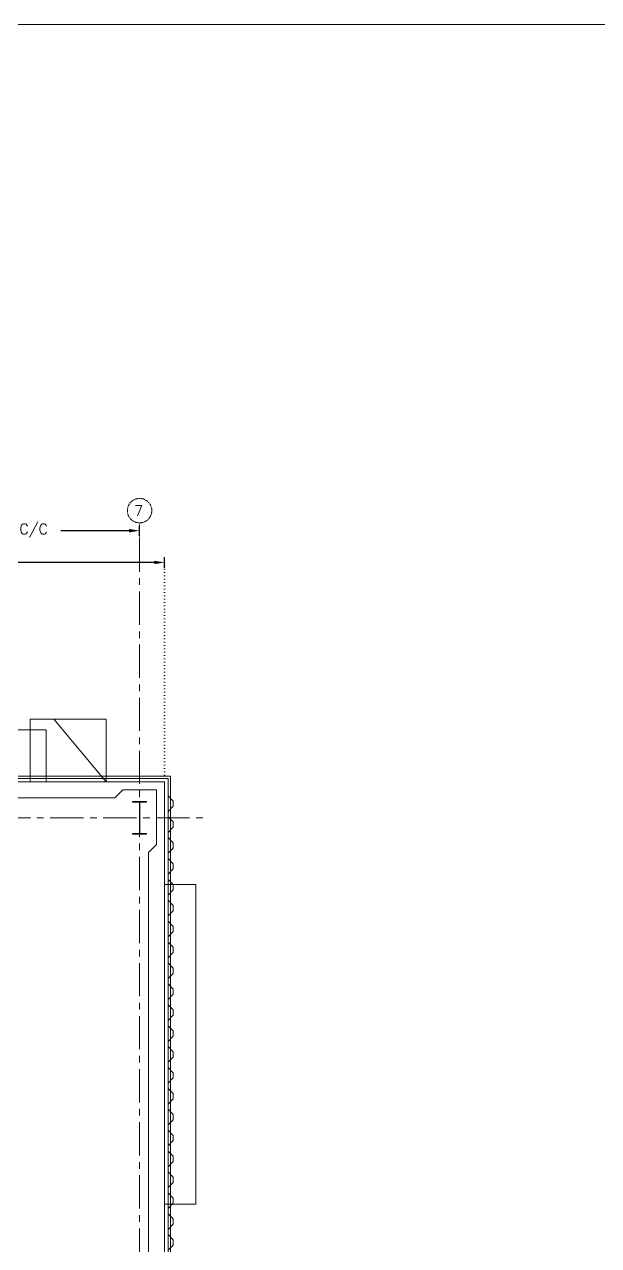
# Model space of a CAD drawing. Header units: millimetres. Extents: x 5227 to 261376, y 53707 to 123566.
# Drawn here: x 124398 to 132644, y 106031 to 123566 of the extents above; entities that cross this region are included whole.
import ezdxf

# ---------------------------------------------------------------- set-up
doc = ezdxf.new("R2010")
doc.units = ezdxf.units.MM
doc.header["$PDMODE"] = 35
doc.header["$PDSIZE"] = -10
doc.linetypes.add('CENTERX2', pattern=[101.6, 63.5, -12.7, 12.7, -12.7])
doc.linetypes.add('DOT', pattern=[6.35, 0, -6.35])
doc.layers.get('0').update_dxf_attribs({"lineweight": 0})
doc.layers.get('Defpoints').update_dxf_attribs({"lineweight": 0})
for name, color, linetype, lineweight in [('PV_DIMENTION_MAIN_ROMAND', 7, 'Continuous', 0), ('PV_DIMENTION_SECOND_ROMANS', 7, 'Continuous', 0), ('PV_DOTED LINE', 252, 'DOT', 0), ('PV_EXTRA_LINE', 252, 'Continuous', 0), ('PV_GRID MARKING', 252, 'Continuous', 0), ('PV_MASONRY', 10, 'Continuous', 0), ('PV_SLAB_LINE', 30, 'Continuous', 0), ('PV_STEEL LINE', 7, 'Continuous', 0), ('PV_STEEL_I SECTION', 5, 'Continuous', 0), ('PV_TEXT_ROMANS', 7, 'Continuous', 0)]:
    doc.layers.add(name, color=color, linetype=linetype, lineweight=lineweight)
doc.layers.add('PV_GRID_LINE', color=252, linetype='CENTERX2', lineweight=0, transparency=0.5)
doc.styles.add('PV_ROMAND', font='romand.shx')
doc.styles.add('PV_ROMANS', font='romans.shx')
doc.dimstyles.new('PV_1-75_MM_FOOT', dxfattribs={"dimscale": 75, "dimtxt": 2, "dimasz": 2, "dimexe": 1, "dimexo": 0.625, "dimtad": 0, "dimdec": 0, "dimdsep": 46, "dimtxsty": 'PV_ROMAND', "dimcen": 2.5, "dimadec": 0, "dimazin": 0, "dimtfac": 1, "dimtdec": 0, "dimtmove": 1, "dimatfit": 2, "dimfxl": 1, "dimfxlon": 1, "dimarcsym": 0})

# ---------------------------------------------------------------- blocks, each defined once
blk = doc.blocks.new('*U327')
at = {"color": 7}
blk.add_circle((0, 234), 234, dxfattribs=at)
at = {"layer": 'PV_EXTRA_LINE', "linetype": 'CENTERX2', "ltscale": 10}
blk.add_line((0, -300), (0, -34227), dxfattribs=at)
at = {"layer": 'PV_GRID MARKING', "color": 7, "const_width": 10}
blk.add_lwpolyline([(0, 0), (0, -300)], dxfattribs=at)
at = {"layer": 'PV_TEXT_ROMANS', "color": 7, "style": 'PV_ROMANS'}
blk.add_attdef('1', (-101, 132), '', height=200, dxfattribs=at)
blk = doc.blocks.new('*U328')
at = {"layer": 'PV_EXTRA_LINE', "linetype": 'CENTERX2', "ltscale": 10}
blk.add_line((0, -300), (0, -46971), dxfattribs=at)
at = {"layer": 'PV_TEXT_ROMANS', "color": 7, "style": 'PV_ROMANS'}
blk.add_attdef('1', (-80, 132), '', height=200, dxfattribs=at)
blk = doc.blocks.new('*D337')
at = {"layer": 'Defpoints', "color": 0, "transparency": 16777216}
for p in [(126052, 116296), (121389, 116184), (126052, 114902)]:
    blk.add_point(p, dxfattribs=at)
at = {"layer": 'PV_DIMENTION_SECOND_ROMANS', "color": 0, "lineweight": -2, "transparency": 16777216}
for p, q in [((121389, 116231), (121389, 116371)), ((121539, 116296), (122520, 116296)), ((125902, 116296), (124921, 116296)), ((126052, 116221), (126052, 116371))]:
    blk.add_line(p, q, dxfattribs=at)
at = {"layer": 'PV_DIMENTION_SECOND_ROMANS', "color": 0, "transparency": 16777216}
for points in [[(121539, 116321), (121539, 116271), (121389, 116296)], [(125902, 116271), (125902, 116321), (126052, 116296)]]:
    blk.add_solid(points, dxfattribs=at)
at = {"layer": 'PV_DIMENTION_SECOND_ROMANS', "color": 0, "transparency": 16777216, "insert": (123721, 116296), "char_height": 150, "attachment_point": 5, "style": 'PV_ROMAND'}
blk.add_mtext('4663 [15\'-4"] C/C', dxfattribs=at)
blk = doc.blocks.new('*D338')
at = {"layer": 'Defpoints', "color": 0, "transparency": 16777216}
for p in [(126412, 115840), (94112, 112689), (126412, 112689)]:
    blk.add_point(p, dxfattribs=at)
at = {"layer": 'PV_DIMENTION_SECOND_ROMANS', "color": 0, "lineweight": -2, "transparency": 16777216}
for p, q in [((94112, 115765), (94112, 115915)), ((126412, 115765), (126412, 115915)), ((94262, 115840), (108073, 115840)), ((126262, 115840), (112452, 115840))]:
    blk.add_line(p, q, dxfattribs=at)
at = {"layer": 'PV_DIMENTION_SECOND_ROMANS', "color": 0, "transparency": 16777216}
for points in [[(94262, 115865), (94262, 115815), (94112, 115840)], [(126262, 115815), (126262, 115865), (126412, 115840)]]:
    blk.add_solid(points, dxfattribs=at)
at = {"layer": 'PV_DIMENTION_SECOND_ROMANS', "color": 0, "transparency": 16777216, "insert": (110262, 115840), "char_height": 150, "attachment_point": 5, "style": 'PV_ROMAND'}
blk.add_mtext("32300 [106'] OUT TO OUT BUILDING", dxfattribs=at)
blk = doc.blocks.new('G$C46714317')
at = {"layer": 'PV_STEEL_I SECTION'}
for points in [[(100, 235), (-100, 235), (-100, 225), (100, 225)], [(2, 225), (-3, 225), (-3, -225), (2, -225)], [(100, -235), (-100, -235), (-100, -225), (100, -225)]]:
    blk.add_lwpolyline(points, close=True, dxfattribs=at)
blk = doc.blocks.new('*U561')
at = {"layer": 'PV_STEEL LINE', "color": 250}
for p, q in [((935, -75), (860, 0)), ((1085, 0), (1010, -75)), ((1160, 0), (1085, 0)), ((1235, -75), (1160, 0)), ((1385, 0), (1310, -75)), ((1460, 0), (1385, 0)), ((1535, -75), (1460, 0)), ((1685, 0), (1610, -75)), ((1760, 0), (1685, 0)), ((1835, -75), (1760, 0)), ((1985, 0), (1910, -75)), ((2060, 0), (1985, 0)), ((2135, -75), (2060, 0)), ((2285, 0), (2210, -75)), ((2360, 0), (2285, 0)), ((2435, -75), (2360, 0)), ((2585, 0), (2510, -75)), ((2660, 0), (2585, 0)), ((2735, -75), (2660, 0)), ((2885, 0), (2810, -75)), ((2960, 0), (2885, 0)), ((3035, -75), (2960, 0)), ((3185, 0), (3110, -75)), ((3260, 0), (3185, 0)), ((3335, -75), (3260, 0)), ((3485, 0), (3410, -75)), ((3560, 0), (3485, 0)), ((3635, -75), (3560, 0)), ((3785, 0), (3710, -75)), ((3860, 0), (3785, 0)), ((3935, -75), (3860, 0)), ((4085, 0), (4010, -75)), ((4160, 0), (4085, 0)), ((4235, -75), (4160, 0)), ((4385, 0), (4310, -75)), ((4460, 0), (4385, 0)), ((4535, -75), (4460, 0)), ((4685, 0), (4610, -75)), ((4760, 0), (4685, 0)), ((4835, -75), (4760, 0)), ((4985, 0), (4910, -75)), ((5060, 0), (4985, 0)), ((5135, -75), (5060, 0)), ((5285, 0), (5210, -75)), ((5360, 0), (5285, 0)), ((5435, -75), (5360, 0)), ((5585, 0), (5510, -75)), ((5660, 0), (5585, 0)), ((5735, -75), (5660, 0)), ((5885, 0), (5810, -75)), ((5960, 0), (5885, 0)), ((6035, -75), (5960, 0)), ((6185, 0), (6110, -75)), ((6260, 0), (6185, 0)), ((6335, -75), (6260, 0)), ((6485, 0), (6410, -75)), ((6560, 0), (6485, 0)), ((6635, -75), (6560, 0)), ((6785, 0), (6710, -75)), ((6860, 0), (6785, 0)), ((6935, -75), (6860, 0)), ((7085, 0), (7010, -75)), ((7160, 0), (7085, 0)), ((7235, -75), (7160, 0)), ((7385, 0), (7310, -75)), ((1010, -75), (935, -75)), ((1310, -75), (1235, -75)), ((1610, -75), (1535, -75)), ((1910, -75), (1835, -75)), ((2210, -75), (2135, -75)), ((2510, -75), (2435, -75)), ((2810, -75), (2735, -75)), ((3110, -75), (3035, -75)), ((3410, -75), (3335, -75)), ((3710, -75), (3635, -75)), ((4010, -75), (3935, -75)), ((4310, -75), (4235, -75)), ((4610, -75), (4535, -75)), ((4910, -75), (4835, -75)), ((5210, -75), (5135, -75)), ((5510, -75), (5435, -75)), ((5810, -75), (5735, -75)), ((6110, -75), (6035, -75)), ((6410, -75), (6335, -75)), ((6710, -75), (6635, -75)), ((7010, -75), (6935, -75)), ((7310, -75), (7235, -75))]:
    blk.add_line(p, q, dxfattribs=at)

msp = doc.modelspace()

# ---------------------------------------------------------------- linework, layer by layer
msp.add_line((124709, 113438.5), (123559, 113438.5))
at = {"layer": 'PV_DIMENTION_MAIN_ROMAND'}
msp.add_lwpolyline([(94062.3, 112738.5), (126462.3, 112738.5), (126462.3, 90888.5), (94062.3, 90888.5)], close=True, dxfattribs=at)
at = {"layer": 'PV_DIMENTION_SECOND_ROMANS', "color": 1}
msp.add_lwpolyline([(5226.8, 123565.8), (261375.8, 123565.8), (261375.8, 53707), (5226.8, 53707)], close=True, dxfattribs=at)
at = {"layer": 'PV_DIMENTION_SECOND_ROMANS'}
msp.add_lwpolyline([(126495.3, 90855.5), (94029.3, 90855.5), (94029.3, 112771.5), (126495.3, 112771.5)], close=True, dxfattribs=at)
at = {"layer": 'PV_DOTED LINE', "ltscale": 7.5}
msp.add_line((126412.3, 115839.7), (126412.3, 112688.5), dxfattribs=at)
at = {"layer": 'PV_MASONRY'}
msp.add_lwpolyline([(126412.3, 90938.5), (126412.3, 112688.5), (119714.8, 112688.5), (119714.8, 112458.5), (121049, 112458.5), (121164, 112573.5), (121614, 112573.5), (121729, 112458.5), (125697.3, 112458.5), (125812.3, 112573.5), (126297.3, 112573.5), (126297.3, 111788.5), (126182.3, 111673.5), (126182.3, 105653.5)], dxfattribs=at)
at = {"layer": 'PV_SLAB_LINE'}
msp.add_line((124820.7, 113588.5), (125570.7, 112688.5), dxfattribs=at)
for points in [[(124479, 113438.5), (124479, 113588.5), (125572.1, 113588.5), (125572.1, 112688.5)], [(126412.3, 106623.5), (126862.3, 106623.5), (126862.3, 111213.5), (126412.3, 111213.5)]]:
    msp.add_lwpolyline(points, dxfattribs=at)
at = {"layer": 'PV_STEEL LINE'}
for p, q in [((124479, 112688.5), (124479, 113438.5)), ((124709, 112688.5), (124709, 113438.5))]:
    msp.add_line(p, q, dxfattribs=at)

# ---------------------------------------------------------------- block references
at = {"layer": 'PV_DIMENTION_SECOND_ROMANS'}
msp.add_blockref('G$C46714317', (126052.3, 112173.5), dxfattribs=at)
at = {"layer": 'PV_GRID_LINE', "linetype": 'ByBlock', "lineweight": 0, "xscale": 0.75, "yscale": 0.75, "zscale": 0.75}
msp.add_blockref('*U327', (126052.3, 116408.6), dxfattribs=at).add_auto_attribs({'1': '7'})
at = {"layer": 'PV_GRID_LINE', "linetype": 'ByBlock', "lineweight": 0, "xscale": -0.75, "yscale": 0.75, "zscale": 0.75, "rotation": 89.99999999951415}
msp.add_blockref('*U328', (91778.2, 112173.5), dxfattribs=at)
at = {"layer": 'PV_TEXT_ROMANS', "lineweight": 0, "rotation": 90.00204298967175}
msp.add_blockref('*U561', (126461.8, 105103.5), dxfattribs=at)

# ---------------------------------------------------------------- dimensions: what is measured, and where the dimension line sits
at = {"layer": 'PV_DIMENTION_SECOND_ROMANS'}
for base, p1, p2, text, picture, middle in [((126052.3, 116296.2), (121389, 116183.7), (126052.3, 114901.9), '<> C/C', '*D337', (123720.7, 116296.2)), ((126412.3, 115839.7), (94112.3, 112688.5), (126412.3, 112688.5), '<> OUT TO OUT BUILDING', '*D338', (110262.3, 115839.7))]:
    dim = msp.add_linear_dim(base=base, p1=p1, p2=p2, text=text, dimstyle='PV_1-75_MM_FOOT', override={"dimtxsty": 'PV_ROMAND'}, dxfattribs=at)
    dim.commit()
    dim.dimension.update_dxf_attribs({"geometry": picture, "text_midpoint": middle})

doc.saveas('drawing.dxf')
